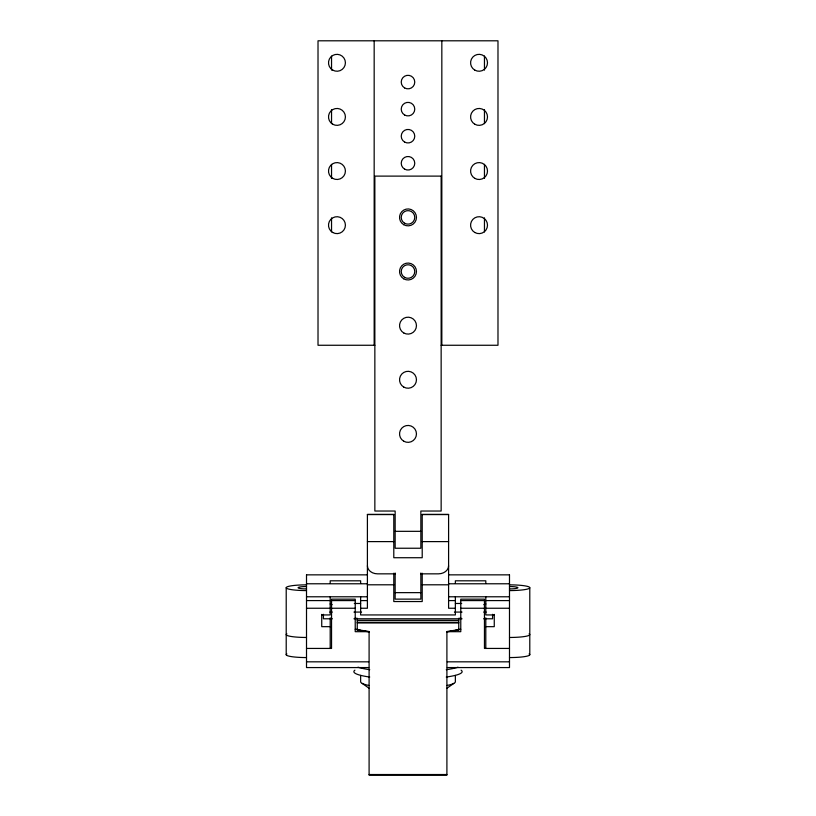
<?xml version="1.0" encoding="UTF-8"?>
<svg xmlns="http://www.w3.org/2000/svg" width="816" height="816" viewBox="0 0 816 816"><rect width="100%" height="100%" fill="white"/><g stroke="black" fill="none" stroke-linecap="round" stroke-linejoin="round"><path stroke-width="1.22" d="M447.076 688.153L453.747 683.431M458.745 629.626L446.903 631.533L446.903 775.2L369.097 775.2L369.097 631.533L357.255 629.626M446.903 631.87L458.745 629.962L456.205 629.962M374.87 345.26L318.016 345.26L318.016 40.8L497.984 40.8L497.984 345.26L441.13 345.26M367.404 514.549L393.791 514.559M422.209 514.549L448.596 514.559M395.148 531.328L420.852 531.328M367.404 541.61L393.791 541.61M422.209 541.61L448.596 541.61M395.148 573.842L377.553 573.842A10.149 8.058 0 0 1 367.404 565.784M420.852 573.842L438.447 573.842A10.149 8.058 0 0 0 448.596 565.784M306.51 574.852L367.404 574.852M448.596 574.852L509.49 574.852M306.51 583.777L367.404 583.777M448.596 583.777L509.49 583.777M367.404 584.797L393.791 584.797M422.209 584.797L448.596 584.797M395.148 592.64L420.852 592.64M306.51 596.782L367.404 596.782M448.596 596.782L509.49 596.782M306.51 600.586L330.194 600.586M331.541 600.586L355.225 600.586M360.641 600.586L367.404 600.586M448.596 600.586L455.359 600.586M460.775 600.586L484.459 600.586M485.806 600.586L509.49 600.586M354.297 603.473L360.641 603.473M455.359 603.473L461.703 603.473M306.51 608.246L330.194 608.246M331.541 608.246L355.225 608.246M360.641 608.246L367.404 608.246L367.404 514.417L393.791 514.417L393.791 557.726L422.209 557.726L422.209 514.417L448.596 514.417L448.596 608.246L455.359 608.246M460.775 608.246L484.459 608.246M485.806 608.246L509.49 608.246M329.786 612.082L332.326 612.082M353.95 612.082L361.58 612.082M454.42 612.082L462.05 612.082M483.674 612.082L486.214 612.082M321.739 614.938L330.194 614.938L330.194 596.782M494.261 614.938L485.806 614.938L485.806 596.782M354.715 618.304L357.255 618.304L357.255 630.299L359.795 630.299M461.285 618.304L458.745 618.304L458.745 630.299L456.205 630.299M332.326 618.783L323.432 618.783L323.432 614.315M353.95 618.783L462.05 618.783M483.674 618.783L492.568 618.783L492.568 614.315M357.255 620.364L458.745 620.364M357.255 622.282L458.745 622.282M357.255 622.955L458.745 622.955M330.194 626.668L321.739 626.668L321.739 614.407M485.806 626.668L494.261 626.668L494.261 614.407M355.225 629.299L357.765 629.299M458.235 629.299L460.775 629.299M359.795 629.962L357.255 629.962L369.097 631.87M369.22 631.686L355.225 631.686L355.225 599.158L331.541 599.158L331.541 648.434L306.51 648.434M446.78 631.686L460.775 631.686L460.775 599.158L484.459 599.158L484.459 648.434L509.49 648.434M306.51 661.827L368.669 661.827M447.331 661.827L509.49 661.827M368.669 667.57L306.51 667.57L306.51 574.831M447.331 667.57L509.49 667.57L509.49 574.831M369.097 774.527L446.903 774.527M362.253 683.431L368.924 688.153M509.49 584.858A20.298 2.856 0 0 1 529.788 587.724L529.788 654.707M485.806 583.297L485.806 580.808L455.359 580.808L455.359 583.297M485.806 617.855L485.806 648.434M484.459 56.09L484.459 70.105M484.459 109.589L484.459 123.604M484.459 164.373L484.459 178.378M484.459 217.872L484.459 231.887M455.359 596.782L455.359 614.938L360.641 614.938L360.641 596.782M455.359 675.424L455.359 681.707A47.359 6.671 0 0 1 447.137 685.46M441.833 40.8L441.833 345.26M422.209 573.22L422.209 601.545L393.791 601.545L393.791 573.22M420.852 573.026L420.852 599.128L395.148 599.128L395.148 573.026M374.167 40.8L374.167 345.26M360.641 583.297L360.641 580.808L330.194 580.808L330.194 583.297M360.641 675.424L360.641 681.707A47.359 6.671 0 0 0 368.863 685.46M331.541 56.09L331.541 70.105M331.541 109.589L331.541 123.604M331.541 164.373L331.541 178.378M331.541 217.872L331.541 231.887M330.194 617.855L330.194 648.434M306.51 584.858A20.298 2.856 0 0 0 286.212 587.724L286.212 654.707M461.091 670.171A54.131 7.63 0 0 1 446.27 677.045M369.73 677.045A54.131 7.63 0 0 1 354.909 670.171M458.011 667.202A54.131 7.63 0 0 1 446.27 669.681M369.73 669.681A54.131 7.63 0 0 1 357.989 667.202M484.898 603.503A6.763 0.949 0 0 1 483.827 604.656M332.173 604.656A6.763 0.949 0 0 1 331.102 603.503M529.788 587.724A20.298 2.856 0 0 1 509.49 590.58M306.51 637.469A20.298 2.856 0 0 1 286.906 633.869M306.51 590.58A20.298 2.856 0 0 1 286.212 587.724M529.094 633.869A20.298 2.856 0 0 1 509.49 637.469M306.51 588.917A8.456 1.193 0 0 1 298.054 587.724A8.456 1.193 0 0 1 306.51 586.531M509.49 586.531A8.456 1.193 0 0 1 517.946 587.724A8.456 1.193 0 0 1 509.49 588.917M529.094 653.963A20.298 2.856 0 0 1 509.49 657.563M306.51 657.563A20.298 2.856 0 0 1 286.906 653.963M441.15 176.113L374.85 176.113L374.85 511.03L395.148 511.03L395.148 548.24L420.852 548.24L420.852 511.03L441.15 511.03L441.15 176.113M403.767 441.221A8.456 8.456 0 0 0 416.456 433.898A8.456 8.456 0 0 0 403.767 426.574A8.456 8.456 0 0 0 403.767 441.221M403.767 387.09A8.456 8.456 0 0 0 416.456 379.766A8.456 8.456 0 0 0 403.767 372.443A8.456 8.456 0 0 0 403.767 387.09M474.81 232.499A8.456 8.456 0 0 0 487.499 225.165A8.456 8.456 0 0 0 474.81 217.841A8.456 8.456 0 0 0 474.81 232.499M474.81 70.115A8.456 8.456 0 0 0 487.499 62.791A8.456 8.456 0 0 0 474.81 55.468A8.456 8.456 0 0 0 474.81 70.115M474.81 178.367A8.456 8.456 0 0 0 487.499 171.044A8.456 8.456 0 0 0 474.81 163.72A8.456 8.456 0 0 0 474.81 178.367M474.81 124.236A8.456 8.456 0 0 0 487.499 116.912A8.456 8.456 0 0 0 474.81 109.589A8.456 8.456 0 0 0 474.81 124.236M332.734 70.115A8.456 8.456 0 0 0 345.413 62.791A8.456 8.456 0 0 0 332.734 55.468A8.456 8.456 0 0 0 332.734 70.115M332.734 232.499A8.456 8.456 0 0 0 345.413 225.165A8.456 8.456 0 0 0 332.734 217.841A8.456 8.456 0 0 0 332.734 232.499M332.734 124.236A8.456 8.456 0 0 0 345.413 116.912A8.456 8.456 0 0 0 332.734 109.589A8.456 8.456 0 0 0 332.734 124.236M332.734 178.367A8.456 8.456 0 0 0 345.413 171.044A8.456 8.456 0 0 0 332.734 163.72A8.456 8.456 0 0 0 332.734 178.367M404.614 87.934A6.763 6.763 0 0 0 414.763 82.069A6.763 6.763 0 0 0 404.614 76.214A6.763 6.763 0 0 0 404.614 87.934M404.614 114.995A6.763 6.763 0 0 0 414.763 109.14A6.763 6.763 0 0 0 404.614 103.275A6.763 6.763 0 0 0 404.614 114.995M404.614 142.055A6.763 6.763 0 0 0 414.763 136.201A6.763 6.763 0 0 0 404.614 130.336A6.763 6.763 0 0 0 404.614 142.055M404.614 169.126A6.763 6.763 0 0 0 414.763 163.261A6.763 6.763 0 0 0 404.614 157.406A6.763 6.763 0 0 0 404.614 169.126M404.614 223.247A6.763 6.763 0 0 0 414.763 217.393A6.763 6.763 0 0 0 404.614 211.528A6.763 6.763 0 0 0 404.614 223.247M404.614 277.379A6.763 6.763 0 0 0 414.763 271.514A6.763 6.763 0 0 0 404.614 265.659A6.763 6.763 0 0 0 404.614 277.379M403.767 332.969A8.456 8.456 0 0 0 416.456 325.645A8.456 8.456 0 0 0 403.767 318.322A8.456 8.456 0 0 0 403.767 332.969M403.767 278.837A8.456 8.456 0 0 0 416.456 271.514A8.456 8.456 0 0 0 403.767 264.19A8.456 8.456 0 0 0 403.767 278.837M403.767 224.716A8.456 8.456 0 0 0 416.456 217.393A8.456 8.456 0 0 0 403.767 210.069A8.456 8.456 0 0 0 403.767 224.716"/></g></svg>
